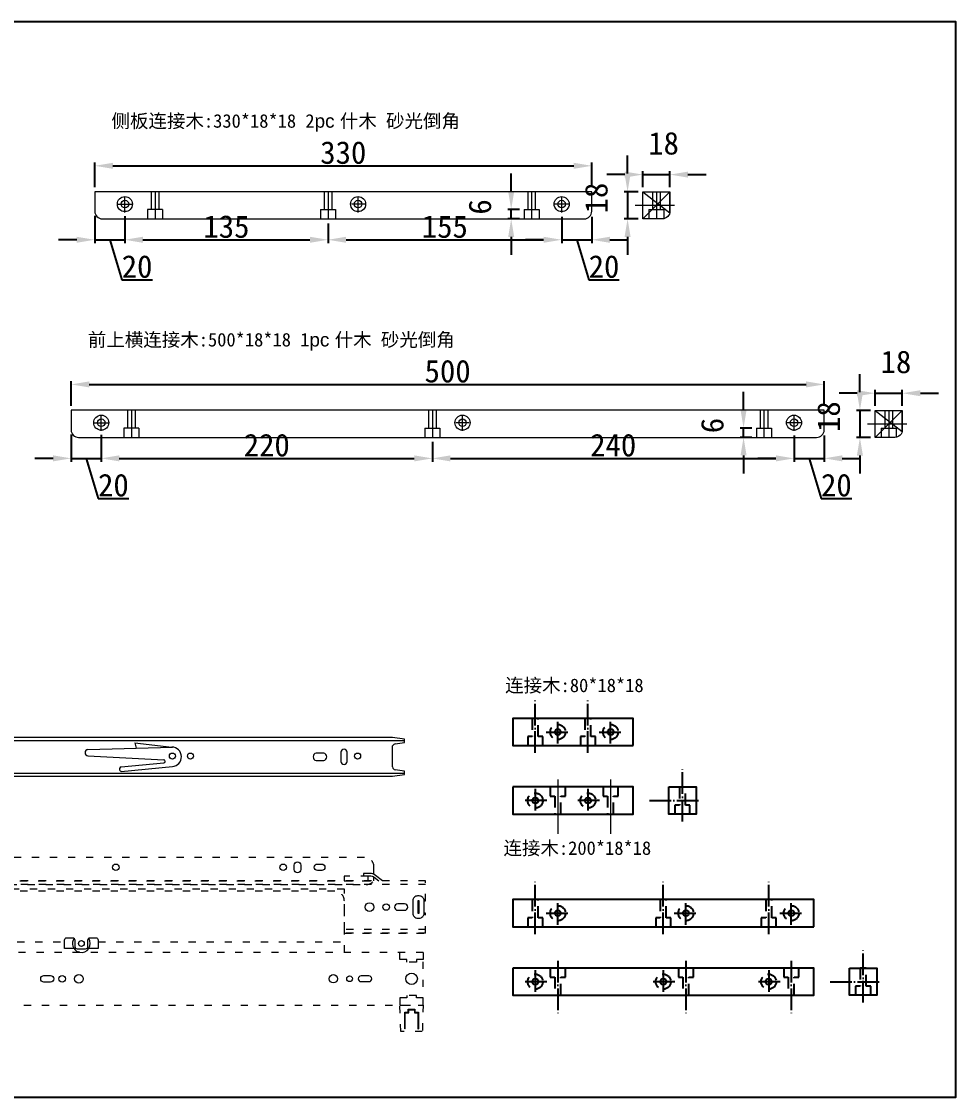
# Model space of a CAD drawing. Header units: millimetres. Extents: x -159360 to -156109, y -82746 to -81402.
# Drawn here: x -158048 to -157428, y -82746 to -82031 of the extents above; entities that cross this region are included whole.
import ezdxf

# ---------------------------------------------------------------- set-up
doc = ezdxf.new("R2010")
doc.units = ezdxf.units.MM
doc.header["$LTSCALE"] = 2
doc.header["$MEASUREMENT"] = 0
for name, pattern in [('ACAD_ISO02W100', [15, 12, -3]), ('ACAD_ISO03W100', [30, 12, -18]), ('ACAD_ISO04W100', [30.5, 24, -3, 0.5, -3]), ('DASHED', [19.05, 12.7, -6.35])]:
    doc.linetypes.add(name, pattern=pattern)
doc.layers.get('0').update_dxf_attribs({"linetype": 'CONTINUOUS'})
doc.layers.get('Defpoints').update_dxf_attribs({"linetype": 'CONTINUOUS'})
doc.layers.add('标注', color=7, linetype='CONTINUOUS', lineweight=25)
doc.styles.add('HZ', font='simfang.ttf')
doc.styles.add('样式 1', font='SimSun.ttf')
doc.dimstyles.new('6', dxfattribs={"dimscale": 6, "dimtxt": 2.5, "dimasz": 2, "dimexe": 0.375, "dimexo": 0.5, "dimgap": 0.2, "dimtad": 1, "dimdec": 1, "dimrnd": 1, "dimdsep": 46, "dimtxsty": '样式 1', "dimcen": 0.5, "dimclrd": 4, "dimclre": 4, "dimclrt": 1, "dimadec": 0, "dimazin": 0, "dimtfac": 1, "dimtdec": 1, "dimtmove": 1, "dimatfit": 3, "dimfxl": 20, "dimfxlon": 1, "dimarcsym": 1})

# ---------------------------------------------------------------- blocks, each defined once
blk = doc.blocks.new('*D329')
at = {"color": 4, "lineweight": -2, "transparency": 16777216}
for p, q in [((-157689.3, -82160.98), (-157689.3, -82178.42)), ((-157669.3, -82160.98), (-157669.3, -82178.42)), ((-157701.3, -82176.17), (-157713.3, -82176.17)), ((-157689.3, -82176.17), (-157669.3, -82176.17)), ((-157689.3, -82176.17), (-157669.3, -82176.17)), ((-157679.3, -82176.17), (-157671.34, -82202.72)), ((-157657.3, -82176.17), (-157645.3, -82176.17)), ((-157671.34, -82202.72), (-157651.02, -82202.72))]:
    blk.add_line(p, q, dxfattribs=at)
at = {"color": 4, "transparency": 16777216}
for points in [[(-157701.3, -82174.17), (-157701.3, -82178.17), (-157689.3, -82176.17)], [(-157657.3, -82174.17), (-157657.3, -82178.17), (-157669.3, -82176.17)]]:
    blk.add_solid(points, dxfattribs=at)
at = {"layer": 'Defpoints', "color": 0, "transparency": 16777216}
for p in [(-157689.3, -82157.98), (-157669.3, -82157.98), (-157669.3, -82176.17)]:
    blk.add_point(p, dxfattribs=at)
at = {"color": 1, "lineweight": 13, "transparency": 16777216, "insert": (-157661.18, -82194.02), "char_height": 15, "attachment_point": 5, "style": 'HZ'}
blk.add_mtext('20', dxfattribs=at)
blk = doc.blocks.new('*D330')
at = {"color": 4, "lineweight": -2, "transparency": 16777216}
for p, q in [((-157844.45, -82165.26), (-157844.45, -82178.42)), ((-157689.3, -82160.98), (-157689.3, -82178.42)), ((-157832.45, -82176.17), (-157701.3, -82176.17))]:
    blk.add_line(p, q, dxfattribs=at)
at = {"color": 4, "transparency": 16777216}
for points in [[(-157832.45, -82174.17), (-157832.45, -82178.17), (-157844.45, -82176.17)], [(-157701.3, -82174.17), (-157701.3, -82178.17), (-157689.3, -82176.17)]]:
    blk.add_solid(points, dxfattribs=at)
at = {"layer": 'Defpoints', "color": 0, "transparency": 16777216}
for p in [(-157689.3, -82157.98), (-157844.45, -82162.26), (-157689.3, -82176.17)]:
    blk.add_point(p, dxfattribs=at)
at = {"color": 1, "lineweight": 13, "transparency": 16777216, "insert": (-157766.87, -82167.47), "char_height": 15, "attachment_point": 5, "style": 'HZ'}
blk.add_mtext('155', dxfattribs=at)
blk = doc.blocks.new('*D331')
at = {"color": 4, "lineweight": -2, "transparency": 16777216}
for p, q in [((-157979.36, -82160.48), (-157979.36, -82178.42)), ((-157844.45, -82165.26), (-157844.45, -82178.42)), ((-157967.36, -82176.17), (-157856.45, -82176.17))]:
    blk.add_line(p, q, dxfattribs=at)
at = {"color": 4, "transparency": 16777216}
for points in [[(-157967.36, -82174.17), (-157967.36, -82178.17), (-157979.36, -82176.17)], [(-157856.45, -82174.17), (-157856.45, -82178.17), (-157844.45, -82176.17)]]:
    blk.add_solid(points, dxfattribs=at)
at = {"layer": 'Defpoints', "color": 0, "transparency": 16777216}
for p in [(-157979.36, -82157.48), (-157844.45, -82162.26), (-157844.45, -82176.17)]:
    blk.add_point(p, dxfattribs=at)
at = {"color": 1, "lineweight": 13, "transparency": 16777216, "insert": (-157911.9, -82167.47), "char_height": 15, "attachment_point": 5, "style": 'HZ'}
blk.add_mtext('135', dxfattribs=at)
blk = doc.blocks.new('*D332')
at = {"color": 4, "lineweight": -2, "transparency": 16777216}
for p, q in [((-157999.3, -82160.26), (-157999.3, -82178.42)), ((-157979.36, -82160.48), (-157979.36, -82178.42)), ((-158011.3, -82176.17), (-158023.3, -82176.17)), ((-157999.3, -82176.17), (-157979.36, -82176.17)), ((-157999.3, -82176.17), (-157979.36, -82176.17)), ((-157989.33, -82176.17), (-157981.37, -82202.72)), ((-157967.36, -82176.17), (-157955.36, -82176.17)), ((-157981.37, -82202.72), (-157961.05, -82202.72))]:
    blk.add_line(p, q, dxfattribs=at)
at = {"color": 4, "transparency": 16777216}
for points in [[(-158011.3, -82174.17), (-158011.3, -82178.17), (-157999.3, -82176.17)], [(-157967.36, -82174.17), (-157967.36, -82178.17), (-157979.36, -82176.17)]]:
    blk.add_solid(points, dxfattribs=at)
at = {"layer": 'Defpoints', "color": 0, "transparency": 16777216}
for p in [(-157999.3, -82157.26), (-157979.36, -82157.48), (-157979.36, -82176.17)]:
    blk.add_point(p, dxfattribs=at)
at = {"color": 1, "lineweight": 13, "transparency": 16777216, "insert": (-157971.21, -82194.02), "char_height": 15, "attachment_point": 5, "style": 'HZ'}
blk.add_mtext('20', dxfattribs=at)
blk = doc.blocks.new('*D333')
at = {"color": 4, "lineweight": -2, "transparency": 16777216}
for p, q in [((-157722.81, -82144.07), (-157722.81, -82132.07)), ((-157717.3, -82156.07), (-157725.06, -82156.07)), ((-157722.81, -82162.26), (-157722.81, -82156.07)), ((-157717.3, -82162.26), (-157725.06, -82162.26)), ((-157722.81, -82174.26), (-157722.81, -82186.26))]:
    blk.add_line(p, q, dxfattribs=at)
at = {"color": 4, "transparency": 16777216}
for points in [[(-157724.81, -82144.07), (-157720.81, -82144.07), (-157722.81, -82156.07)], [(-157724.81, -82174.26), (-157720.81, -82174.26), (-157722.81, -82162.26)]]:
    blk.add_solid(points, dxfattribs=at)
at = {"layer": 'Defpoints', "color": 0, "transparency": 16777216}
for p in [(-157722.81, -82156.07), (-157714.3, -82156.07), (-157714.3, -82162.26)]:
    blk.add_point(p, dxfattribs=at)
at = {"color": 1, "lineweight": 13, "transparency": 16777216, "insert": (-157743.51, -82154.36), "char_height": 15, "attachment_point": 5, "rotation": 90, "style": 'HZ'}
blk.add_mtext('6', dxfattribs=at)
blk = doc.blocks.new('*D334')
at = {"color": 4, "lineweight": -2, "transparency": 16777216}
for p, q in [((-157647.42, -82132.9), (-157659.42, -82132.9)), ((-157635.42, -82141.27), (-157635.42, -82130.65)), ((-157635.42, -82132.9), (-157617.42, -82132.9)), ((-157617.42, -82141.27), (-157617.42, -82130.65)), ((-157605.42, -82132.9), (-157593.42, -82132.9))]:
    blk.add_line(p, q, dxfattribs=at)
at = {"color": 4, "transparency": 16777216}
for points in [[(-157647.42, -82130.9), (-157647.42, -82134.9), (-157635.42, -82132.9)], [(-157605.42, -82130.9), (-157605.42, -82134.9), (-157617.42, -82132.9)]]:
    blk.add_solid(points, dxfattribs=at)
at = {"layer": 'Defpoints', "color": 0, "transparency": 16777216}
for p in [(-157617.42, -82132.9), (-157635.42, -82144.27), (-157617.42, -82144.27)]:
    blk.add_point(p, dxfattribs=at)
at = {"color": 1, "lineweight": 13, "transparency": 16777216, "insert": (-157621.62, -82112.2), "char_height": 15, "attachment_point": 5, "style": 'HZ'}
blk.add_mtext('18', dxfattribs=at)
blk = doc.blocks.new('*D335')
at = {"color": 4, "lineweight": -2, "transparency": 16777216}
for p, q in [((-157645.54, -82132.27), (-157645.54, -82120.27)), ((-157638.42, -82144.27), (-157647.79, -82144.27)), ((-157645.54, -82144.27), (-157645.54, -82162.27)), ((-157638.42, -82162.27), (-157647.79, -82162.27)), ((-157645.54, -82174.27), (-157645.54, -82186.27))]:
    blk.add_line(p, q, dxfattribs=at)
at = {"color": 4, "transparency": 16777216}
for points in [[(-157647.54, -82132.27), (-157643.54, -82132.27), (-157645.54, -82144.27)], [(-157647.54, -82174.27), (-157643.54, -82174.27), (-157645.54, -82162.27)]]:
    blk.add_solid(points, dxfattribs=at)
at = {"layer": 'Defpoints', "color": 0, "transparency": 16777216}
for p in [(-157635.42, -82144.27), (-157645.54, -82162.27), (-157635.42, -82162.27)]:
    blk.add_point(p, dxfattribs=at)
at = {"color": 1, "lineweight": 13, "transparency": 16777216, "insert": (-157666.24, -82148.47), "char_height": 15, "attachment_point": 5, "rotation": 90, "style": 'HZ'}
blk.add_mtext('18', dxfattribs=at)
blk = doc.blocks.new('*D336')
at = {"color": 4, "lineweight": -2, "transparency": 16777216}
for p, q in [((-157999.3, -82141.26), (-157999.3, -82124.81)), ((-157987.3, -82127.06), (-157681.3, -82127.06)), ((-157669.3, -82141.26), (-157669.3, -82124.81))]:
    blk.add_line(p, q, dxfattribs=at)
at = {"color": 4, "transparency": 16777216}
for points in [[(-157987.3, -82125.06), (-157987.3, -82129.06), (-157999.3, -82127.06)], [(-157681.3, -82125.06), (-157681.3, -82129.06), (-157669.3, -82127.06)]]:
    blk.add_solid(points, dxfattribs=at)
at = {"layer": 'Defpoints', "color": 0, "transparency": 16777216}
for p in [(-157669.3, -82127.06), (-157999.3, -82144.26), (-157669.3, -82144.26)]:
    blk.add_point(p, dxfattribs=at)
at = {"color": 1, "lineweight": 13, "transparency": 16777216, "insert": (-157834.3, -82118.36), "char_height": 15, "attachment_point": 5, "style": 'HZ'}
blk.add_mtext('330', dxfattribs=at)
blk = doc.blocks.new('*D337')
at = {"color": 4, "lineweight": -2, "transparency": 16777216}
for p, q in [((-157535.02, -82306.11), (-157535.02, -82323.55)), ((-157515.02, -82306.11), (-157515.02, -82323.55)), ((-157547.02, -82321.3), (-157559.02, -82321.3)), ((-157535.02, -82321.3), (-157515.02, -82321.3)), ((-157535.02, -82321.3), (-157515.02, -82321.3)), ((-157525.02, -82321.3), (-157517.05, -82347.85)), ((-157503.02, -82321.3), (-157491.02, -82321.3)), ((-157517.05, -82347.85), (-157496.74, -82347.85))]:
    blk.add_line(p, q, dxfattribs=at)
at = {"color": 4, "transparency": 16777216}
for points in [[(-157547.02, -82319.3), (-157547.02, -82323.3), (-157535.02, -82321.3)], [(-157503.02, -82319.3), (-157503.02, -82323.3), (-157515.02, -82321.3)]]:
    blk.add_solid(points, dxfattribs=at)
at = {"layer": 'Defpoints', "color": 0, "transparency": 16777216}
for p in [(-157535.02, -82303.11), (-157515.02, -82303.11), (-157515.02, -82321.3)]:
    blk.add_point(p, dxfattribs=at)
at = {"color": 1, "lineweight": 13, "transparency": 16777216, "insert": (-157506.9, -82339.15), "char_height": 15, "attachment_point": 5, "style": 'HZ'}
blk.add_mtext('20', dxfattribs=at)
blk = doc.blocks.new('*D338')
at = {"color": 4, "lineweight": -2, "transparency": 16777216}
for p, q in [((-157535.02, -82306.11), (-157535.02, -82323.55)), ((-157775.16, -82310.39), (-157775.16, -82323.55)), ((-157763.16, -82321.3), (-157547.02, -82321.3))]:
    blk.add_line(p, q, dxfattribs=at)
at = {"color": 4, "transparency": 16777216}
for points in [[(-157763.16, -82319.3), (-157763.16, -82323.3), (-157775.16, -82321.3)], [(-157547.02, -82319.3), (-157547.02, -82323.3), (-157535.02, -82321.3)]]:
    blk.add_solid(points, dxfattribs=at)
at = {"layer": 'Defpoints', "color": 0, "transparency": 16777216}
for p in [(-157775.16, -82307.39), (-157535.02, -82303.11), (-157535.02, -82321.3)]:
    blk.add_point(p, dxfattribs=at)
at = {"color": 1, "lineweight": 13, "transparency": 16777216, "insert": (-157655.09, -82312.6), "char_height": 15, "attachment_point": 5, "style": 'HZ'}
blk.add_mtext('240', dxfattribs=at)
blk = doc.blocks.new('*D339')
at = {"color": 4, "lineweight": -2, "transparency": 16777216}
for p, q in [((-157995.07, -82305.61), (-157995.07, -82323.55)), ((-157775.16, -82310.39), (-157775.16, -82323.55)), ((-157983.07, -82321.3), (-157787.16, -82321.3))]:
    blk.add_line(p, q, dxfattribs=at)
at = {"color": 4, "transparency": 16777216}
for points in [[(-157983.07, -82319.3), (-157983.07, -82323.3), (-157995.07, -82321.3)], [(-157787.16, -82319.3), (-157787.16, -82323.3), (-157775.16, -82321.3)]]:
    blk.add_solid(points, dxfattribs=at)
at = {"layer": 'Defpoints', "color": 0, "transparency": 16777216}
for p in [(-157995.07, -82302.61), (-157775.16, -82307.39), (-157775.16, -82321.3)]:
    blk.add_point(p, dxfattribs=at)
at = {"color": 1, "lineweight": 13, "transparency": 16777216, "insert": (-157885.12, -82312.6), "char_height": 15, "attachment_point": 5, "style": 'HZ'}
blk.add_mtext('220', dxfattribs=at)
blk = doc.blocks.new('*D340')
at = {"color": 4, "lineweight": -2, "transparency": 16777216}
for p, q in [((-158015.02, -82305.39), (-158015.02, -82323.55)), ((-157995.07, -82305.61), (-157995.07, -82323.55)), ((-158027.02, -82321.3), (-158039.02, -82321.3)), ((-158015.02, -82321.3), (-157995.07, -82321.3)), ((-158015.02, -82321.3), (-157995.07, -82321.3)), ((-158005.05, -82321.3), (-157997.08, -82347.85)), ((-157983.07, -82321.3), (-157971.07, -82321.3)), ((-157997.08, -82347.85), (-157976.76, -82347.85))]:
    blk.add_line(p, q, dxfattribs=at)
at = {"color": 4, "transparency": 16777216}
for points in [[(-158027.02, -82319.3), (-158027.02, -82323.3), (-158015.02, -82321.3)], [(-157983.07, -82319.3), (-157983.07, -82323.3), (-157995.07, -82321.3)]]:
    blk.add_solid(points, dxfattribs=at)
at = {"layer": 'Defpoints', "color": 0, "transparency": 16777216}
for p in [(-158015.02, -82302.39), (-157995.07, -82302.61), (-157995.07, -82321.3)]:
    blk.add_point(p, dxfattribs=at)
at = {"color": 1, "lineweight": 13, "transparency": 16777216, "insert": (-157986.92, -82339.15), "char_height": 15, "attachment_point": 5, "style": 'HZ'}
blk.add_mtext('20', dxfattribs=at)
blk = doc.blocks.new('*D341')
at = {"color": 4, "lineweight": -2, "transparency": 16777216}
for p, q in [((-157568.53, -82289.2), (-157568.53, -82277.2)), ((-157563.02, -82301.2), (-157570.78, -82301.2)), ((-157568.53, -82307.39), (-157568.53, -82301.2)), ((-157563.02, -82307.39), (-157570.78, -82307.39)), ((-157568.53, -82319.39), (-157568.53, -82331.39))]:
    blk.add_line(p, q, dxfattribs=at)
at = {"color": 4, "transparency": 16777216}
for points in [[(-157570.53, -82289.2), (-157566.53, -82289.2), (-157568.53, -82301.2)], [(-157570.53, -82319.39), (-157566.53, -82319.39), (-157568.53, -82307.39)]]:
    blk.add_solid(points, dxfattribs=at)
at = {"layer": 'Defpoints', "color": 0, "transparency": 16777216}
for p in [(-157568.53, -82301.2), (-157560.02, -82301.2), (-157560.02, -82307.39)]:
    blk.add_point(p, dxfattribs=at)
at = {"color": 1, "lineweight": 13, "transparency": 16777216, "insert": (-157589.23, -82299.5), "char_height": 15, "attachment_point": 5, "rotation": 90, "style": 'HZ'}
blk.add_mtext('6', dxfattribs=at)
blk = doc.blocks.new('*D342')
at = {"color": 4, "lineweight": -2, "transparency": 16777216}
for p, q in [((-157493.14, -82278.04), (-157505.14, -82278.04)), ((-157481.14, -82286.41), (-157481.14, -82275.79)), ((-157481.14, -82278.04), (-157463.14, -82278.04)), ((-157463.14, -82286.41), (-157463.14, -82275.79)), ((-157451.14, -82278.04), (-157439.14, -82278.04))]:
    blk.add_line(p, q, dxfattribs=at)
at = {"color": 4, "transparency": 16777216}
for points in [[(-157493.14, -82276.04), (-157493.14, -82280.04), (-157481.14, -82278.04)], [(-157451.14, -82276.04), (-157451.14, -82280.04), (-157463.14, -82278.04)]]:
    blk.add_solid(points, dxfattribs=at)
at = {"layer": 'Defpoints', "color": 0, "transparency": 16777216}
for p in [(-157463.14, -82278.04), (-157481.14, -82289.41), (-157463.14, -82289.41)]:
    blk.add_point(p, dxfattribs=at)
at = {"color": 1, "lineweight": 13, "transparency": 16777216, "insert": (-157467.34, -82257.34), "char_height": 15, "attachment_point": 5, "style": 'HZ'}
blk.add_mtext('18', dxfattribs=at)
blk = doc.blocks.new('*D343')
at = {"color": 4, "lineweight": -2, "transparency": 16777216}
for p, q in [((-157491.26, -82277.41), (-157491.26, -82265.41)), ((-157484.14, -82289.41), (-157493.51, -82289.41)), ((-157491.26, -82289.41), (-157491.26, -82307.41)), ((-157484.14, -82307.41), (-157493.51, -82307.41)), ((-157491.26, -82319.41), (-157491.26, -82331.41))]:
    blk.add_line(p, q, dxfattribs=at)
at = {"color": 4, "transparency": 16777216}
for points in [[(-157493.26, -82277.41), (-157489.26, -82277.41), (-157491.26, -82289.41)], [(-157493.26, -82319.41), (-157489.26, -82319.41), (-157491.26, -82307.41)]]:
    blk.add_solid(points, dxfattribs=at)
at = {"layer": 'Defpoints', "color": 0, "transparency": 16777216}
for p in [(-157481.14, -82289.41), (-157491.26, -82307.41), (-157481.14, -82307.41)]:
    blk.add_point(p, dxfattribs=at)
at = {"color": 1, "lineweight": 13, "transparency": 16777216, "insert": (-157511.96, -82293.61), "char_height": 15, "attachment_point": 5, "rotation": 90, "style": 'HZ'}
blk.add_mtext('18', dxfattribs=at)
blk = doc.blocks.new('*D344')
at = {"color": 4, "lineweight": -2, "transparency": 16777216}
for p, q in [((-158015.02, -82286.39), (-158015.02, -82269.94)), ((-158003.02, -82272.19), (-157527.02, -82272.19)), ((-157515.02, -82286.39), (-157515.02, -82269.94))]:
    blk.add_line(p, q, dxfattribs=at)
at = {"color": 4, "transparency": 16777216}
for points in [[(-158003.02, -82270.19), (-158003.02, -82274.19), (-158015.02, -82272.19)], [(-157527.02, -82270.19), (-157527.02, -82274.19), (-157515.02, -82272.19)]]:
    blk.add_solid(points, dxfattribs=at)
at = {"layer": 'Defpoints', "color": 0, "transparency": 16777216}
for p in [(-157515.02, -82272.19), (-158015.02, -82289.39), (-157515.02, -82289.39)]:
    blk.add_point(p, dxfattribs=at)
at = {"color": 1, "lineweight": 13, "transparency": 16777216, "insert": (-157765.02, -82263.49), "char_height": 15, "attachment_point": 5, "style": 'HZ'}
blk.add_mtext('500', dxfattribs=at)

msp = doc.modelspace()

# ---------------------------------------------------------------- linework, layer by layer
at = {"color": 0, "lineweight": 18}
for p, q in [((-157961.8, -82144.26), (-157961.8, -82156.07)), ((-157956.8, -82144.26), (-157956.8, -82156.07)), ((-157846.95, -82144.26), (-157846.95, -82156.07)), ((-157841.95, -82144.26), (-157841.95, -82156.07)), ((-157711.8, -82144.26), (-157711.8, -82156.07)), ((-157706.8, -82144.26), (-157706.8, -82156.07)), ((-157628.92, -82144.27), (-157628.92, -82156.08)), ((-157623.92, -82144.27), (-157623.92, -82156.08)), ((-157954.3, -82156.07), (-157964.3, -82156.07)), ((-157849.45, -82156.07), (-157839.45, -82156.07)), ((-157714.3, -82156.07), (-157704.3, -82156.07)), ((-157640.46, -82153.27), (-157614.31, -82153.27)), ((-157631.42, -82156.08), (-157621.42, -82156.08)), ((-157977.52, -82289.39), (-157977.52, -82301.2)), ((-157972.52, -82289.39), (-157972.52, -82301.2)), ((-157777.66, -82289.39), (-157777.66, -82301.2)), ((-157772.66, -82289.39), (-157772.66, -82301.2)), ((-157557.52, -82289.39), (-157557.52, -82301.2)), ((-157552.52, -82289.39), (-157552.52, -82301.2)), ((-157474.64, -82289.41), (-157474.64, -82301.21)), ((-157469.64, -82289.41), (-157469.64, -82301.21)), ((-157970.02, -82301.2), (-157980.02, -82301.2)), ((-157780.16, -82301.2), (-157770.16, -82301.2)), ((-157560.02, -82301.2), (-157550.02, -82301.2)), ((-157486.17, -82298.41), (-157460.02, -82298.41)), ((-157477.14, -82301.21), (-157467.14, -82301.21)), ((-158250.55, -82508.71), (-157793.55, -82508.71)), ((-157801.55, -82506.71), (-158248.55, -82506.71)), ((-157793.55, -82507.71), (-157801.55, -82506.71)), ((-157793.55, -82509.96), (-157793.55, -82507.71)), ((-158003.84, -82514.65), (-157947.78, -82512.96)), ((-157972.78, -82510.21), (-157971.79, -82513.69)), ((-157972.78, -82510.21), (-157948.14, -82512.97)), ((-157801.55, -82526.2), (-157801.55, -82512.21)), ((-157799.79, -82510.74), (-157793.55, -82509.96)), ((-158005.78, -82516.65), (-158005.78, -82516.78)), ((-158003.85, -82518.78), (-157953.52, -82521.48)), ((-158250.55, -82530.21), (-157793.55, -82530.21)), ((-157982.78, -82527.11), (-157982.78, -82528.11)), ((-157981.87, -82526.11), (-157953.46, -82523.48)), ((-157981.69, -82529.11), (-157947.78, -82525.96)), ((-157793.55, -82528.96), (-157799.79, -82528.18)), ((-157793.55, -82531.21), (-157793.55, -82528.96)), ((-158248.55, -82532.21), (-157801.55, -82532.21)), ((-157801.55, -82532.21), (-157793.55, -82531.21))]:
    msp.add_line(p, q, dxfattribs=at)
at = {"color": 0, "linetype": 'ACAD_ISO02W100', "lineweight": 18}
for p, q in [((-157959.3, -82144.26), (-157959.3, -82162.26)), ((-157844.45, -82144.26), (-157844.45, -82162.26)), ((-157709.3, -82144.26), (-157709.3, -82162.26)), ((-157626.42, -82144.27), (-157626.42, -82162.27)), ((-157964.3, -82156.07), (-157964.3, -82162.26)), ((-157954.3, -82156.07), (-157954.3, -82162.26)), ((-157849.45, -82156.07), (-157849.45, -82162.26)), ((-157839.45, -82156.07), (-157839.45, -82162.26)), ((-157714.3, -82156.07), (-157714.3, -82162.26)), ((-157704.3, -82156.07), (-157704.3, -82162.26)), ((-157631.42, -82156.08), (-157631.42, -82162.27)), ((-157621.42, -82156.08), (-157621.42, -82162.27)), ((-157975.02, -82289.39), (-157975.02, -82307.39)), ((-157775.16, -82289.39), (-157775.16, -82307.39)), ((-157555.02, -82289.39), (-157555.02, -82307.39)), ((-157472.14, -82289.41), (-157472.14, -82307.41)), ((-157980.02, -82301.2), (-157980.02, -82307.39)), ((-157970.02, -82301.2), (-157970.02, -82307.39)), ((-157780.16, -82301.2), (-157780.16, -82307.39)), ((-157770.16, -82301.2), (-157770.16, -82307.39)), ((-157560.02, -82301.2), (-157560.02, -82307.39)), ((-157550.02, -82301.2), (-157550.02, -82307.39)), ((-157477.14, -82301.21), (-157477.14, -82307.41)), ((-157467.14, -82301.21), (-157467.14, -82307.41))]:
    msp.add_line(p, q, dxfattribs=at)
at = {"color": 0, "linetype": 'ByBlock', "lineweight": 18}
for p, q in [((-157979.3, -82157.98), (-157979.3, -82147.98)), ((-157824.45, -82157.98), (-157824.45, -82147.98)), ((-157689.3, -82157.98), (-157689.3, -82147.98)), ((-157983.8, -82152.48), (-157974.8, -82152.48)), ((-157819.95, -82152.48), (-157828.95, -82152.48)), ((-157684.8, -82152.48), (-157693.8, -82152.48)), ((-157995.02, -82303.11), (-157995.02, -82293.11)), ((-157755.16, -82303.11), (-157755.16, -82293.11)), ((-157535.02, -82303.11), (-157535.02, -82293.11)), ((-157999.52, -82297.61), (-157990.52, -82297.61)), ((-157750.66, -82297.61), (-157759.66, -82297.61)), ((-157530.52, -82297.61), (-157539.52, -82297.61))]:
    msp.add_line(p, q, dxfattribs=at)
at = {"color": 0, "linetype": 'ACAD_ISO04W100', "ltscale": 0.3}
for p, q in [((-157706.83, -82516.89), (-157706.83, -82481)), ((-157671.83, -82516.89), (-157671.83, -82481)), ((-157691.83, -82510.68), (-157691.83, -82495.32)), ((-157656.83, -82510.68), (-157656.83, -82495.32)), ((-157699.51, -82503), (-157684.15, -82503)), ((-157664.51, -82503), (-157649.15, -82503)), ((-157609.13, -82562.37), (-157609.13, -82526.49)), ((-157706.83, -82540.8), (-157706.83, -82556.16)), ((-157671.83, -82540.8), (-157671.83, -82556.16)), ((-157699.15, -82548.48), (-157714.51, -82548.48)), ((-157664.15, -82548.48), (-157679.51, -82548.48)), ((-157631.09, -82548.48), (-157596.98, -82548.48)), ((-157706.83, -82637.15), (-157706.83, -82601.27)), ((-157621.83, -82637.15), (-157621.83, -82601.27)), ((-157551.83, -82637.15), (-157551.83, -82601.27)), ((-157691.83, -82630.95), (-157691.83, -82615.59)), ((-157606.83, -82630.95), (-157606.83, -82615.59)), ((-157536.83, -82630.95), (-157536.83, -82615.59)), ((-157699.51, -82623.27), (-157684.15, -82623.27)), ((-157614.51, -82623.27), (-157599.15, -82623.27)), ((-157544.51, -82623.27), (-157529.15, -82623.27)), ((-157489.13, -82682.64), (-157489.13, -82646.75)), ((-157691.83, -82654.86), (-157691.83, -82690.74)), ((-157606.83, -82654.86), (-157606.83, -82690.74)), ((-157536.83, -82654.86), (-157536.83, -82690.74)), ((-157706.83, -82661.06), (-157706.83, -82676.42)), ((-157621.83, -82661.06), (-157621.83, -82676.42)), ((-157551.83, -82661.06), (-157551.83, -82676.42)), ((-157699.15, -82668.74), (-157714.51, -82668.74)), ((-157614.15, -82668.74), (-157629.51, -82668.74)), ((-157544.15, -82668.74), (-157559.51, -82668.74)), ((-157511.09, -82668.74), (-157476.98, -82668.74))]:
    msp.add_line(p, q, dxfattribs=at)
at = {"color": 0, "lineweight": 13}
for p, q in [((-157691.83, -82534.59), (-157691.83, -82570.48)), ((-157656.83, -82534.59), (-157656.83, -82570.48))]:
    msp.add_line(p, q, dxfattribs=at)
at = {"color": 0, "linetype": 'ACAD_ISO03W100', "lineweight": 9, "ltscale": 0.2}
for p, q in [((-157779.62, -82601.71), (-158221.35, -82601.71)), ((-157779.62, -82604.25), (-158221.35, -82604.25)), ((-157833.6, -82607.37), (-158221.35, -82607.37)), ((-157833.6, -82634.1), (-157833.6, -82607.37)), ((-157779.62, -82634.1), (-157833.6, -82634.1)), ((-157779.62, -82636.64), (-157833.6, -82636.64)), ((-158182.85, -82642.23), (-158019.4, -82642.23)), ((-157997.05, -82642.23), (-157833.6, -82642.23))]:
    msp.add_line(p, q, dxfattribs=at)
at = {"color": 0, "lineweight": 9}
for p, q in [((-157793.13, -82699.95), (-157793.53, -82699.95)), ((-157784.75, -82699.95), (-157784.36, -82699.95))]:
    msp.add_line(p, q, dxfattribs=at)
at = {"color": 0, "lineweight": 18}
for points in [[(-157669.3, -82144.26), (-157999.3, -82144.26), (-157999.3, -82157.26, 0.414214), (-157994.3, -82162.26), (-157674.3, -82162.26, 0.414214), (-157669.3, -82157.26)], [(-157635.42, -82144.27), (-157617.42, -82144.27), (-157617.42, -82157.27, -0.414214), (-157622.42, -82162.27), (-157635.42, -82162.27)], [(-157515.02, -82289.39), (-158015.02, -82289.39), (-158015.02, -82302.39, 0.414214), (-158010.02, -82307.39), (-157520.02, -82307.39, 0.414214), (-157515.02, -82302.39)], [(-157481.14, -82289.41), (-157463.14, -82289.41), (-157463.14, -82302.41, -0.414214), (-157468.14, -82307.41), (-157481.14, -82307.41)], [(-157831.82, -82522.46), (-157831.82, -82516.46, 1), (-157835.82, -82516.46), (-157835.82, -82522.46, 1)], [(-157847.32, -82516.96), (-157852.32, -82516.96, 0.799999), (-157852.32, -82521.96), (-157847.32, -82521.96, 0.799999)]]:
    msp.add_lwpolyline(points, format="xyb", close=True, dxfattribs=at)
for points in [[(-157635.42, -82144.27), (-157617.52, -82158.27), (-157617.42, -82144.27), (-157635.42, -82162.27)], [(-157481.14, -82289.41), (-157463.24, -82303.4), (-157463.14, -82289.41), (-157481.14, -82307.41)]]:
    msp.add_lwpolyline(points, dxfattribs=at)
at = {"color": 0}
for points in [[(-157641.83, -82512), (-157641.83, -82494), (-157721.83, -82494), (-157721.83, -82512), (-157641.83, -82512)], [(-157721.83, -82539.48), (-157721.83, -82557.48), (-157641.83, -82557.48), (-157641.83, -82539.48), (-157721.83, -82539.48)], [(-157521.83, -82632.27), (-157521.83, -82614.27), (-157721.83, -82614.27), (-157721.83, -82632.27), (-157521.83, -82632.27)], [(-157721.83, -82659.74), (-157721.83, -82677.74), (-157521.83, -82677.74), (-157521.83, -82659.74), (-157721.83, -82659.74)]]:
    msp.add_lwpolyline(points, dxfattribs=at)
at = {"color": 0, "linetype": 'DASHED', "ltscale": 0.3}
for points in [[(-157701.83, -82512), (-157701.83, -82506), (-157704.83, -82506), (-157704.83, -82494), (-157708.83, -82494), (-157708.83, -82506), (-157711.83, -82506), (-157711.83, -82512)], [(-157666.83, -82512), (-157666.83, -82506), (-157669.83, -82506), (-157669.83, -82494), (-157673.83, -82494), (-157673.83, -82506), (-157676.83, -82506), (-157676.83, -82512)], [(-157696.83, -82539.48), (-157696.83, -82545.48), (-157693.83, -82545.48), (-157693.83, -82557.48), (-157689.83, -82557.48), (-157689.83, -82545.48), (-157686.83, -82545.48), (-157686.83, -82539.48)], [(-157661.83, -82539.48), (-157661.83, -82545.48), (-157658.83, -82545.48), (-157658.83, -82557.48), (-157654.83, -82557.48), (-157654.83, -82545.48), (-157651.83, -82545.48), (-157651.83, -82539.48)], [(-157604.13, -82557.49), (-157604.13, -82551.49), (-157607.13, -82551.49), (-157607.13, -82539.49), (-157611.13, -82539.49), (-157611.13, -82551.49), (-157614.13, -82551.49), (-157614.13, -82557.49)], [(-157701.83, -82632.27), (-157701.83, -82626.27), (-157704.83, -82626.27), (-157704.83, -82614.27), (-157708.83, -82614.27), (-157708.83, -82626.27), (-157711.83, -82626.27), (-157711.83, -82632.27)], [(-157616.83, -82632.27), (-157616.83, -82626.27), (-157619.83, -82626.27), (-157619.83, -82614.27), (-157623.83, -82614.27), (-157623.83, -82626.27), (-157626.83, -82626.27), (-157626.83, -82632.27)], [(-157546.83, -82632.27), (-157546.83, -82626.27), (-157549.83, -82626.27), (-157549.83, -82614.27), (-157553.83, -82614.27), (-157553.83, -82626.27), (-157556.83, -82626.27), (-157556.83, -82632.27)], [(-157696.83, -82659.74), (-157696.83, -82665.74), (-157693.83, -82665.74), (-157693.83, -82677.74), (-157689.83, -82677.74), (-157689.83, -82665.74), (-157686.83, -82665.74), (-157686.83, -82659.74)], [(-157611.83, -82659.74), (-157611.83, -82665.74), (-157608.83, -82665.74), (-157608.83, -82677.74), (-157604.83, -82677.74), (-157604.83, -82665.74), (-157601.83, -82665.74), (-157601.83, -82659.74)], [(-157541.83, -82659.74), (-157541.83, -82665.74), (-157538.83, -82665.74), (-157538.83, -82677.74), (-157534.83, -82677.74), (-157534.83, -82665.74), (-157531.83, -82665.74), (-157531.83, -82659.74)], [(-157484.13, -82677.75), (-157484.13, -82671.75), (-157487.13, -82671.75), (-157487.13, -82659.75), (-157491.13, -82659.75), (-157491.13, -82671.75), (-157494.13, -82671.75), (-157494.13, -82677.75)]]:
    msp.add_lwpolyline(points, dxfattribs=at)
at = {"color": 0}
for points in [[(-157618.09, -82539.48), (-157600.09, -82539.48), (-157600.09, -82557.48), (-157618.09, -82557.48)], [(-157498.09, -82659.74), (-157480.09, -82659.74), (-157480.09, -82677.74), (-157498.09, -82677.74)]]:
    msp.add_lwpolyline(points, close=True, dxfattribs=at)
at = {"color": 0, "linetype": 'ACAD_ISO03W100', "lineweight": 9, "ltscale": 0.2}
for points in [[(-158236.28, -82586.44, 0.338451), (-158240.96, -82592.57), (-158240.96, -82601.71), (-157813.92, -82601.71), (-157813.92, -82599.31)], [(-157813.92, -82597.47), (-157813.92, -82592.57, 0.414214), (-157820.27, -82586.22), (-158221.91, -82586.22)], [(-158240.96, -82601.71, 0.236068), (-158235.88, -82604.25), (-157819, -82604.25, 0.236068), (-157813.92, -82601.71)], [(-157833.6, -82649.34), (-157833.6, -82615.05, 0.414214), (-157839.95, -82608.7), (-158176.5, -82608.7, 0.414214), (-158182.85, -82615.05), (-158182.85, -82649.34)]]:
    msp.add_lwpolyline(points, format="xyb", dxfattribs=at)
at = {"color": 0, "lineweight": 9}
for points in [[(-157862.57, -82591.41), (-157862.57, -82594.24, -1), (-157866.88, -82594.24), (-157866.88, -82591.41, -1)], [(-157851.45, -82590.66), (-157848.63, -82590.66, -1), (-157848.63, -82594.98), (-157851.45, -82594.98, -1)], [(-157784.93, -82626.54), (-157783.91, -82626.54, 0.414214), (-157780.61, -82623.24), (-157780.61, -82615.11, 0.414214), (-157783.91, -82611.81), (-157784.93, -82611.81, 0.414214), (-157788.23, -82615.11), (-157788.23, -82623.24, 0.414214)], [(-157798.1, -82617.02, 1), (-157798.1, -82621.34), (-157793.69, -82621.34, 1), (-157793.69, -82617.02)], [(-158028.64, -82664.64, -1), (-158028.64, -82668.96), (-158033.05, -82668.96, -1), (-158033.05, -82664.64)], [(-157822.48, -82664.9, 1), (-157822.48, -82668.71), (-157817.28, -82668.71, 1), (-157817.28, -82664.9)]]:
    msp.add_lwpolyline(points, format="xyb", close=True, dxfattribs=at)
at = {"color": 0, "linetype": 'ACAD_ISO03W100', "lineweight": 9, "ltscale": 0.2}
for points in [[(-157780.61, -82615.11), (-157779.62, -82615.11), (-157779.62, -82601.71), (-158236.82, -82601.71), (-158236.82, -82636.64), (-158182.85, -82636.64)], [(-157833.6, -82636.64), (-157779.62, -82636.64), (-157779.62, -82623.24), (-157780.61, -82623.24)], [(-158238.41, -82670.87), (-158238.41, -82684.26), (-157781.21, -82684.26), (-157781.21, -82649.34), (-158238.41, -82649.34), (-158238.41, -82662.74)], [(-157781.21, -82649.34), (-157781.21, -82654.1), (-157785.77, -82654.1), (-157785.77, -82655.69), (-157792.12, -82655.69), (-157792.12, -82654.1), (-157796.68, -82654.1), (-157796.68, -82649.34)], [(-157781.21, -82684.26), (-157781.21, -82679.5), (-157785.77, -82679.5), (-157785.77, -82677.91), (-157792.12, -82677.91), (-157792.12, -82679.5), (-157796.68, -82679.5), (-157796.68, -82684.26)]]:
    msp.add_lwpolyline(points, dxfattribs=at)
for points in [[(-157833.74, -82601.71), (-157817.86, -82601.71), (-157817.86, -82598.72), (-157833.74, -82598.72)], [(-157796.68, -82684.26), (-157781.21, -82684.26), (-157781.83, -82701.73), (-157796.06, -82701.73)]]:
    msp.add_lwpolyline(points, close=True, dxfattribs=at)
at = {"color": 0, "lineweight": 9}
for points in [[(-157808.2, -82601.71), (-157812.83, -82598.14, 0.165532), (-157816.71, -82596.82), (-157820.5, -82596.82, 0.414214), (-157820.9, -82597.22), (-157820.9, -82598.02, 0.414214), (-157820.5, -82598.41), (-157816.71, -82598.41, -0.165532), (-157813.8, -82599.4), (-157810.8, -82601.71)], [(-158013.22, -82646.62), (-158019.4, -82646.62), (-158019.4, -82641.15, -0.414214), (-158017.81, -82639.56), (-158014.13, -82639.56, -0.414214), (-158012.54, -82641.15), (-158012.54, -82645.34, 0.414214), (-158010.95, -82646.93), (-158005.49, -82646.93, 0.414214), (-158003.9, -82645.34), (-158003.9, -82641.15, -0.414214), (-158002.32, -82639.56), (-157998.63, -82639.56, -0.414214), (-157997.05, -82641.15), (-157997.05, -82646.62), (-158003.22, -82646.62)]]:
    msp.add_lwpolyline(points, format="xyb", dxfattribs=at)
msp.add_lwpolyline([(-157784.82, -82623.24), (-157784.02, -82623.24), (-157784.02, -82615.11), (-157784.82, -82615.11)], close=True, dxfattribs=at)
for points in [[(-157793.53, -82699.95), (-157793.53, -82688.93), (-157791.17, -82688.93), (-157791.17, -82687.04), (-157786.72, -82687.04), (-157786.72, -82688.93), (-157784.36, -82688.93), (-157784.36, -82699.95)], [(-157793.13, -82699.95), (-157793.13, -82689.33), (-157790.77, -82689.33), (-157790.77, -82687.44), (-157787.12, -82687.44), (-157787.12, -82689.33), (-157784.75, -82689.33), (-157784.75, -82699.95)]]:
    msp.add_lwpolyline(points, dxfattribs=at)
at = {"color": 0, "linetype": 'ByBlock', "lineweight": 18}
for centre, radius in [((-157979.3, -82152.48), 5), ((-157979.3, -82152.48), 2.5), ((-157824.45, -82152.48), 5), ((-157824.45, -82152.48), 2.5), ((-157689.3, -82152.48), 5), ((-157689.3, -82152.48), 2.5), ((-157995.02, -82297.61), 5), ((-157755.16, -82297.61), 5), ((-157535.02, -82297.61), 5), ((-157995.02, -82297.61), 2.5), ((-157755.16, -82297.61), 2.5), ((-157535.02, -82297.61), 2.5)]:
    msp.add_circle(centre, radius, dxfattribs=at)
at = {"color": 0, "linetype": 'DASHED', "ltscale": 0.3}
for centre in [(-157691.83, -82503), (-157656.83, -82503), (-157706.83, -82548.48), (-157671.83, -82548.48), (-157691.83, -82623.27), (-157606.83, -82623.27), (-157536.83, -82623.27), (-157706.83, -82668.74), (-157621.83, -82668.74), (-157551.83, -82668.74)]:
    msp.add_circle(centre, 5, dxfattribs=at)
at = {"color": 0, "linetype": 'ByBlock', "ltscale": 0.3}
for centre in [(-157691.83, -82503), (-157656.83, -82503), (-157706.83, -82548.48), (-157671.83, -82548.48), (-157691.83, -82623.27), (-157606.83, -82623.27), (-157536.83, -82623.27), (-157706.83, -82668.74), (-157621.83, -82668.74), (-157551.83, -82668.74)]:
    msp.add_circle(centre, 2, dxfattribs=at)
at = {"color": 0, "lineweight": 18}
for centre in [(-157947.78, -82518.96), (-157935.78, -82518.96), (-157824.82, -82518.96)]:
    msp.add_circle(centre, 2, dxfattribs=at)
at = {"color": 0, "lineweight": 9}
for centre, radius in [((-157985.37, -82592.82), 2.16), ((-157874.25, -82592.82), 2.16), ((-157816.93, -82619.18), 2.87), ((-157805.82, -82619.18), 2.16), ((-158008.22, -82643.39), 1.91), ((-158020.92, -82666.8), 2.16), ((-158009.81, -82666.8), 2.87), ((-157840.9, -82666.8), 2.79), ((-157830.13, -82666.8), 1.91), ((-157788.94, -82666.8), 3.81)]:
    msp.add_circle(centre, radius, dxfattribs=at)
at = {"color": 0, "lineweight": 18}
for centre, radius, start, end in [((-158003.78, -82516.65), 2, 91.72823, 180), ((-157948.28, -82519.48), 6.51, 274.45185, 88.73864), ((-157799.21, -82513.21), 2.54, 103.215, 156.79399), ((-158003.78, -82516.78), 2, 180, 268.06049), ((-157953.55, -82522.48), 1, 275.30511, 88.06049), ((-157981.78, -82527.11), 1, 95.30511, 180), ((-157981.78, -82528.11), 1, 180, 275.30511), ((-157799.55, -82526.2), 2, 180, 262.87498)]:
    msp.add_arc(centre, radius, start, end, dxfattribs=at)
at = {"color": 0, "lineweight": 9}
for centre, radius, start, end in [((-158008.22, -82643.39), 5.95, 144.76067, 251.74472), ((-158008.22, -82643.39), 5.95, 258.39245, 35.23933), ((-158009.81, -82649.34), 0.408, 0, 180)]:
    msp.add_arc(centre, radius, start, end, dxfattribs=at)
at = {"layer": '标注', "color": 7}
msp.add_lwpolyline([(-159358.32, -82031.26), (-157427.82, -82031.26), (-157427.82, -82745.63), (-159358.32, -82745.63)], close=True, dxfattribs=at)

# ---------------------------------------------------------------- texts
at = {"color": 0, "linetype": 'ByBlock', "lineweight": 18, "char_height": 8.9998, "attachment_point": 1, "style": 'HZ'}
for s, insert, width in [('侧板连接木:330*18*18 2{\\fArial|b0|i0|c0|p32;pc }什木 砂光倒角', (-157988.21, -82092.77), 275.3631), ('前上横连接木:500*18*18 1{\\fArial|b0|i0|c134|p32;pc }什木 砂光倒角', (-158003.92, -82238.01), 297.1805)]:
    msp.add_mtext(s, dxfattribs=dict(at, insert=insert, width=width))
at = {"color": 0, "linetype": 'ByBlock', "char_height": 8.9998, "attachment_point": 1, "style": 'HZ'}
for s, insert, width in [('连接木:80*18*18 ', (-157726.83, -82467.49), 186.5844), ('连接木:200*18*18 ', (-157727.93, -82575.53), 179.67)]:
    msp.add_mtext(s, dxfattribs=dict(at, insert=insert, width=width))

# ---------------------------------------------------------------- dimensions: what is measured, and where the dimension line sits
at = {"color": 0, "lineweight": 13}
for base, p1, p2, picture, middle in [((-157669.3, -82127.06), (-157999.3, -82144.26), (-157669.3, -82144.26), '*D336', (-157834.3, -82118.36)), ((-157617.42, -82132.9), (-157635.42, -82144.27), (-157617.42, -82144.27), '*D334', (-157621.62, -82112.2)), ((-157979.36, -82176.17), (-157999.3, -82157.26), (-157979.36, -82157.48), '*D332', (-157980.17, -82194.02)), ((-157844.45, -82176.17), (-157979.36, -82157.48), (-157844.45, -82162.26), '*D331', (-157911.9, -82167.47)), ((-157689.304, -82176.1671), (-157844.4451, -82162.2627), (-157689.304, -82157.9779), '*D330', (-157766.8746, -82167.4671)), ((-157669.3, -82176.17), (-157689.3, -82157.98), (-157669.3, -82157.98), '*D329', (-157670.14, -82194.02)), ((-157463.14, -82278.04), (-157481.14, -82289.41), (-157463.14, -82289.41), '*D342', (-157467.34, -82257.34)), ((-157515.02, -82272.19), (-158015.02, -82289.39), (-157515.02, -82289.39), '*D344', (-157765.02, -82263.49)), ((-157995.0734, -82321.299), (-158015.0195, -82302.3947), (-157995.0734, -82302.6096), '*D340', (-157995.8815, -82339.149)), ((-157775.16, -82321.3), (-157995.07, -82302.61), (-157775.16, -82307.39), '*D339', (-157885.12, -82312.6)), ((-157535.02, -82321.3), (-157775.16, -82307.39), (-157535.02, -82303.11), '*D338', (-157655.09, -82312.6)), ((-157515.02, -82321.3), (-157535.02, -82303.11), (-157515.02, -82303.11), '*D337', (-157515.85, -82339.15))]:
    dim = msp.add_linear_dim(base=base, p1=p1, p2=p2, dimstyle='6', override={"dimtxsty": 'HZ'}, dxfattribs=at)
    dim.commit()
    dim.dimension.update_dxf_attribs({"geometry": picture, "text_midpoint": middle})
for base, p1, p2, picture, middle in [((-157645.54, -82162.27), (-157635.42, -82144.27), (-157635.42, -82162.27), '*D335', (-157666.24, -82148.47)), ((-157722.81, -82156.07), (-157714.3, -82162.26), (-157714.3, -82156.07), '*D333', (-157743.51, -82154.36)), ((-157491.26, -82307.41), (-157481.14, -82289.41), (-157481.14, -82307.41), '*D343', (-157511.96, -82293.61)), ((-157568.53, -82301.2), (-157560.02, -82307.39), (-157560.02, -82301.2), '*D341', (-157589.23, -82299.5))]:
    dim = msp.add_linear_dim(base=base, p1=p1, p2=p2, angle=90, dimstyle='6', override={"dimtxsty": 'HZ'}, dxfattribs=at)
    dim.commit()
    dim.dimension.update_dxf_attribs({"geometry": picture, "text_midpoint": middle})

doc.saveas('drawing.dxf')
